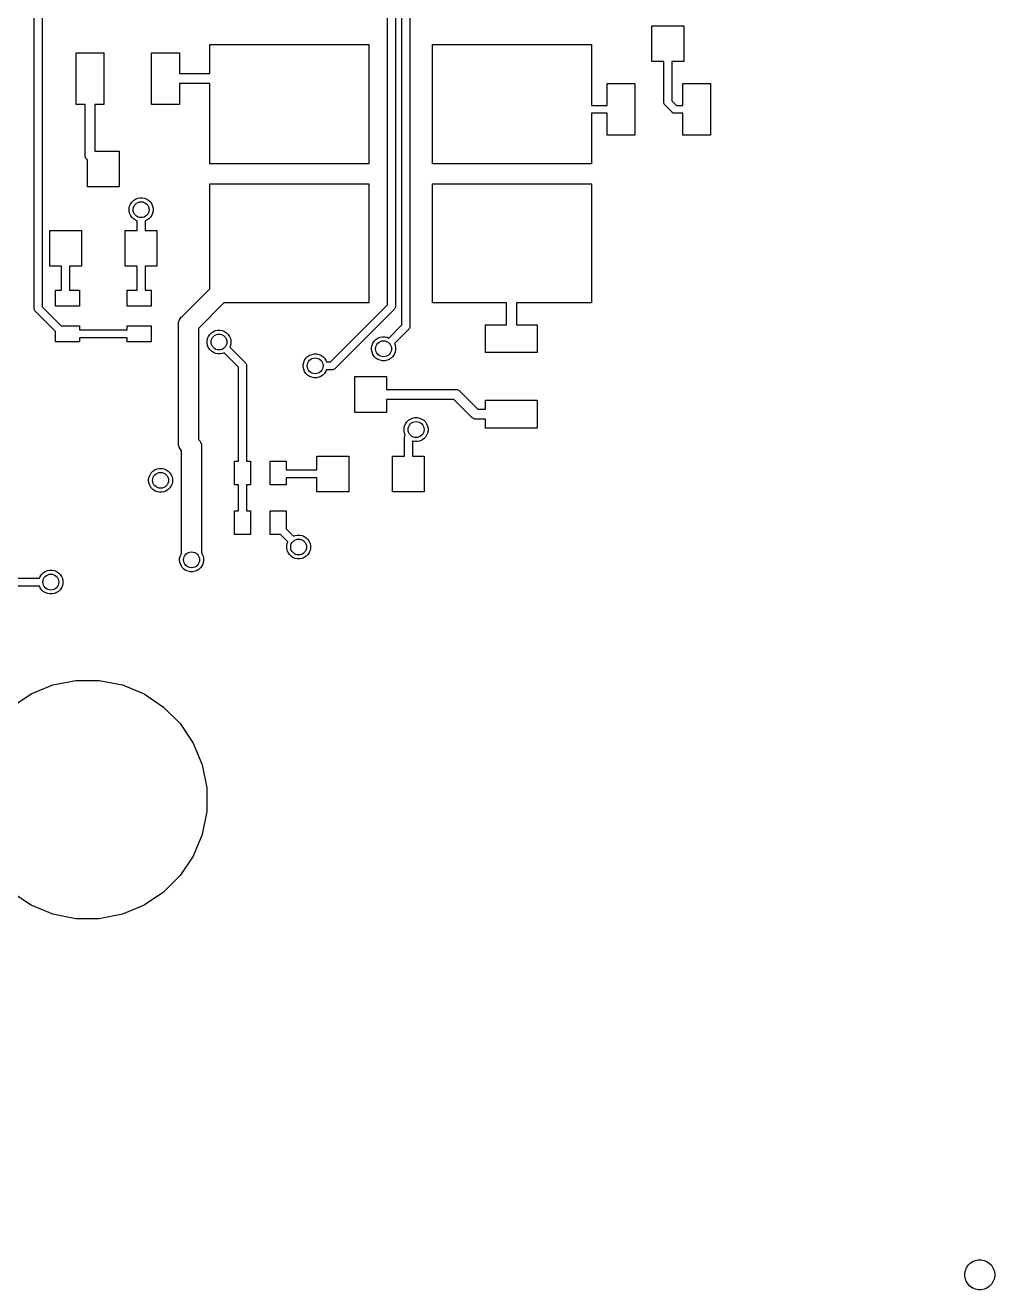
# Model space of a CAD drawing. Extents: x 71 to 174, y -171 to -82.
# Drawn here: x 149.31 to 173.7, y -171.08 to -139.27 of the extents above; entities that cross this region are included whole.
import ezdxf

# ---------------------------------------------------------------- set-up
doc = ezdxf.new("R2010")
doc.units = 0
doc.header["$MEASUREMENT"] = 0
doc.layers.add('BLACK', color=7, linetype='CONTINUOUS')

msp = doc.modelspace()

# ---------------------------------------------------------------- linework, layer by layer
at = {"layer": 'BLACK', "linetype": 'CONTINUOUS'}
for p, q in [((158.784, -146.803), (158.784, -130.603)), ((158.984, -130.603), (158.984, -146.84)), ((149.533, -146.386), (149.533, -131.155)), ((149.733, -131.119), (149.733, -146.349)), ((158.423, -146.299), (158.423, -134.202)), ((158.623, -134.166), (158.623, -146.335)), ((165.073, -140.181), (165.073, -139.281)), ((165.073, -139.281), (165.873, -139.281)), ((165.873, -139.281), (165.873, -140.181)), ((150.588, -141.257), (150.588, -139.957)), ((150.588, -139.957), (151.288, -139.957)), ((151.288, -139.957), (151.288, -141.257)), ((152.488, -141.257), (152.488, -139.957)), ((152.488, -139.957), (153.188, -139.957)), ((153.188, -139.957), (153.188, -140.482)), ((153.95, -140.482), (153.95, -139.752)), ((153.95, -139.752), (157.95, -139.752)), ((157.95, -139.752), (157.95, -142.752)), ((159.55, -142.752), (159.55, -139.752)), ((159.55, -139.752), (163.55, -139.752)), ((163.55, -139.752), (163.55, -141.281)), ((165.373, -140.181), (165.073, -140.181)), ((165.373, -141.201), (165.373, -140.181)), ((165.873, -140.181), (165.573, -140.181)), ((165.573, -140.181), (165.573, -141.164)), ((153.188, -140.482), (153.95, -140.482)), ((153.95, -140.732), (153.188, -140.732)), ((153.188, -140.732), (153.188, -141.257)), ((153.95, -142.752), (153.95, -140.732)), ((163.948, -141.281), (163.948, -140.731)), ((163.948, -140.731), (164.648, -140.731)), ((164.648, -140.731), (164.648, -142.031)), ((165.848, -141.281), (165.848, -140.731)), ((165.848, -140.731), (166.548, -140.731)), ((166.548, -140.731), (166.548, -142.031)), ((165.373, -141.206), (165.373, -141.201)), ((165.375, -141.225), (165.373, -141.206)), ((165.38, -141.244), (165.375, -141.225)), ((165.39, -141.262), (165.38, -141.244)), ((165.573, -141.164), (165.69, -141.281)), ((150.813, -141.257), (150.588, -141.257)), ((150.813, -142.54), (150.813, -141.257)), ((151.288, -141.257), (151.063, -141.257)), ((151.063, -141.257), (151.063, -142.431)), ((153.188, -141.257), (152.488, -141.257)), ((163.55, -141.281), (163.948, -141.281)), ((163.948, -141.481), (163.55, -141.481)), ((163.55, -141.481), (163.55, -142.752)), ((163.948, -142.031), (163.948, -141.481)), ((165.402, -141.277), (165.39, -141.262)), ((165.406, -141.28), (165.402, -141.277)), ((165.574, -141.448), (165.406, -141.28)), ((165.577, -141.452), (165.574, -141.448)), ((165.592, -141.464), (165.577, -141.452)), ((165.61, -141.474), (165.592, -141.464)), ((165.62, -141.477), (165.61, -141.474)), ((165.628, -141.479), (165.62, -141.477)), ((165.632, -141.48), (165.628, -141.479)), ((165.643, -141.481), (165.632, -141.48)), ((165.648, -141.481), (165.643, -141.481)), ((165.643, -141.481), (165.643, -141.481)), ((165.653, -141.481), (165.648, -141.481)), ((165.848, -141.481), (165.653, -141.481)), ((165.69, -141.281), (165.848, -141.281)), ((165.848, -142.031), (165.848, -141.481)), ((164.648, -142.031), (163.948, -142.031)), ((166.548, -142.031), (165.848, -142.031)), ((151.063, -142.431), (151.673, -142.431)), ((151.673, -142.431), (151.673, -143.331)), ((150.812, -142.546), (150.813, -142.54)), ((150.815, -142.57), (150.812, -142.546)), ((150.822, -142.594), (150.815, -142.57)), ((150.834, -142.615), (150.822, -142.594)), ((150.845, -142.63), (150.834, -142.615)), ((150.849, -142.634), (150.845, -142.63)), ((150.854, -142.638), (150.849, -142.634)), ((150.873, -142.657), (150.854, -142.638)), ((150.873, -143.331), (150.873, -142.657)), ((157.95, -142.752), (153.95, -142.752)), ((163.55, -142.752), (159.55, -142.752)), ((151.673, -143.331), (150.873, -143.331)), ((153.95, -145.898), (153.95, -143.252)), ((153.95, -143.252), (157.95, -143.252)), ((157.95, -143.252), (157.95, -146.252)), ((159.55, -146.252), (159.55, -143.252)), ((159.55, -143.252), (163.55, -143.252)), ((163.55, -143.252), (163.55, -146.252)), ((151.935, -143.818), (151.957, -143.764)), ((151.957, -143.764), (151.99, -143.714)), ((151.99, -143.714), (152.032, -143.673)), ((152.032, -143.673), (152.081, -143.64)), ((152.081, -143.64), (152.136, -143.617)), ((152.136, -143.617), (152.194, -143.606)), ((152.194, -143.606), (152.253, -143.606)), ((152.253, -143.606), (152.311, -143.617)), ((152.311, -143.617), (152.365, -143.64)), ((152.365, -143.64), (152.414, -143.673)), ((152.414, -143.673), (152.456, -143.714)), ((152.456, -143.714), (152.489, -143.764)), ((152.489, -143.764), (152.512, -143.818)), ((151.923, -143.876), (151.935, -143.818)), ((151.923, -143.935), (151.923, -143.876)), ((151.935, -143.993), (151.923, -143.935)), ((151.957, -144.048), (151.935, -143.993)), ((151.99, -144.097), (151.957, -144.048)), ((152.032, -144.139), (151.99, -144.097)), ((152.456, -144.097), (152.414, -144.139)), ((152.489, -144.048), (152.456, -144.097)), ((152.512, -143.993), (152.489, -144.048)), ((152.512, -143.818), (152.523, -143.876)), ((152.523, -143.935), (152.512, -143.993)), ((152.523, -143.876), (152.523, -143.935)), ((149.923, -145.331), (149.923, -144.431)), ((149.923, -144.431), (150.723, -144.431)), ((150.723, -144.431), (150.723, -145.331)), ((151.823, -145.331), (151.823, -144.431)), ((151.823, -144.431), (152.123, -144.431)), ((152.081, -144.172), (152.032, -144.139)), ((152.123, -144.189), (152.081, -144.172)), ((152.123, -144.431), (152.123, -144.189)), ((152.365, -144.172), (152.323, -144.189)), ((152.323, -144.189), (152.323, -144.431)), ((152.323, -144.431), (152.623, -144.431)), ((152.414, -144.139), (152.365, -144.172)), ((152.623, -144.431), (152.623, -145.331)), ((150.223, -145.331), (149.923, -145.331)), ((150.223, -145.931), (150.223, -145.331)), ((150.723, -145.331), (150.423, -145.331)), ((150.423, -145.331), (150.423, -145.931)), ((152.123, -145.331), (151.823, -145.331)), ((152.123, -145.931), (152.123, -145.331)), ((152.623, -145.331), (152.323, -145.331)), ((152.323, -145.331), (152.323, -145.931)), ((150.073, -146.331), (150.073, -145.931)), ((150.073, -145.931), (150.223, -145.931)), ((150.423, -145.931), (150.673, -145.931)), ((150.673, -145.931), (150.673, -146.331)), ((151.873, -146.331), (151.873, -145.931)), ((151.873, -145.931), (152.123, -145.931)), ((152.323, -145.931), (152.473, -145.931)), ((152.473, -145.931), (152.473, -146.331)), ((153.245, -146.603), (153.95, -145.898)), ((150.673, -146.331), (150.073, -146.331)), ((152.473, -146.331), (151.873, -146.331)), ((154.304, -146.252), (153.663, -146.892)), ((157.95, -146.252), (154.304, -146.252)), ((156.986, -147.736), (158.423, -146.299)), ((158.623, -146.345), (158.622, -146.36)), ((158.623, -146.335), (158.624, -146.34)), ((158.624, -146.34), (158.623, -146.345)), ((158.623, -146.345), (158.623, -146.345)), ((161.415, -146.252), (159.55, -146.252)), ((161.415, -146.8), (161.415, -146.252)), ((163.55, -146.252), (161.665, -146.252)), ((161.665, -146.252), (161.665, -146.8)), ((149.533, -146.391), (149.533, -146.386)), ((149.535, -146.41), (149.533, -146.391)), ((149.539, -146.423), (149.535, -146.41)), ((149.54, -146.429), (149.539, -146.423)), ((149.55, -146.447), (149.54, -146.429)), ((149.562, -146.462), (149.55, -146.447)), ((149.566, -146.465), (149.562, -146.462)), ((150.073, -146.972), (149.566, -146.465)), ((149.733, -146.349), (150.215, -146.831)), ((153.181, -146.693), (153.204, -146.649)), ((153.204, -146.649), (153.235, -146.611)), ((153.235, -146.611), (153.245, -146.603)), ((158.59, -146.414), (157.102, -147.903)), ((158.594, -146.411), (158.59, -146.414)), ((158.607, -146.396), (158.594, -146.411)), ((158.616, -146.378), (158.607, -146.396)), ((158.622, -146.36), (158.616, -146.378)), ((150.073, -147.231), (150.073, -146.972)), ((150.215, -146.831), (150.673, -146.831)), ((150.673, -146.831), (150.673, -146.931)), ((150.673, -146.931), (151.873, -146.931)), ((151.873, -146.931), (151.873, -146.831)), ((151.873, -146.831), (152.473, -146.831)), ((152.473, -146.831), (152.473, -147.231)), ((153.162, -146.789), (153.167, -146.74)), ((153.163, -146.801), (153.162, -146.789)), ((153.163, -149.773), (153.163, -146.801)), ((153.167, -146.74), (153.181, -146.693)), ((153.181, -146.693), (153.181, -146.693)), ((153.663, -146.892), (153.663, -149.681)), ((153.992, -147.003), (154.041, -146.97)), ((154.041, -146.97), (154.096, -146.947)), ((154.096, -146.947), (154.154, -146.936)), ((154.154, -146.936), (154.213, -146.936)), ((154.213, -146.936), (154.271, -146.947)), ((154.271, -146.947), (154.325, -146.97)), ((154.325, -146.97), (154.374, -147.003)), ((158.453, -147.135), (158.784, -146.803)), ((158.951, -146.919), (158.594, -147.276)), ((158.955, -146.916), (158.951, -146.919)), ((158.968, -146.901), (158.955, -146.916)), ((158.977, -146.883), (158.968, -146.901)), ((158.983, -146.864), (158.977, -146.883)), ((158.984, -146.85), (158.983, -146.864)), ((158.984, -146.84), (158.985, -146.845)), ((158.985, -146.845), (158.984, -146.85)), ((158.984, -146.85), (158.984, -146.85)), ((160.89, -147.5), (160.89, -146.8)), ((160.89, -146.8), (161.415, -146.8)), ((161.665, -146.8), (162.19, -146.8)), ((162.19, -146.8), (162.19, -147.5)), ((150.673, -147.231), (150.073, -147.231)), ((151.873, -147.131), (150.673, -147.131)), ((150.673, -147.131), (150.673, -147.231)), ((151.873, -147.231), (151.873, -147.131)), ((152.473, -147.231), (151.873, -147.231)), ((153.883, -147.206), (153.895, -147.148)), ((153.883, -147.265), (153.883, -147.206)), ((153.895, -147.323), (153.883, -147.265)), ((153.895, -147.148), (153.917, -147.094)), ((153.917, -147.094), (153.95, -147.044)), ((153.95, -147.044), (153.992, -147.003)), ((154.374, -147.003), (154.416, -147.044)), ((154.416, -147.044), (154.449, -147.094)), ((154.449, -147.094), (154.472, -147.148)), ((154.472, -147.148), (154.483, -147.206)), ((154.483, -147.265), (154.472, -147.323)), ((154.483, -147.206), (154.483, -147.265)), ((158.035, -147.318), (158.057, -147.264)), ((158.057, -147.264), (158.09, -147.214)), ((158.09, -147.214), (158.132, -147.173)), ((158.132, -147.173), (158.181, -147.14)), ((158.181, -147.14), (158.236, -147.117)), ((158.236, -147.117), (158.294, -147.106)), ((158.294, -147.106), (158.353, -147.106)), ((158.353, -147.106), (158.411, -147.117)), ((158.411, -147.117), (158.453, -147.135)), ((158.594, -147.276), (158.612, -147.318)), ((153.917, -147.378), (153.895, -147.323)), ((153.95, -147.427), (153.917, -147.378)), ((153.992, -147.469), (153.95, -147.427)), ((154.041, -147.502), (153.992, -147.469)), ((154.096, -147.524), (154.041, -147.502)), ((154.154, -147.536), (154.096, -147.524)), ((154.213, -147.536), (154.154, -147.536)), ((154.271, -147.524), (154.213, -147.536)), ((154.313, -147.507), (154.271, -147.524)), ((154.416, -147.61), (154.313, -147.507)), ((154.673, -147.867), (154.416, -147.61)), ((154.416, -147.61), (154.416, -147.61)), ((154.472, -147.323), (154.454, -147.365)), ((154.454, -147.365), (154.557, -147.468)), ((154.557, -147.468), (154.557, -147.468)), ((154.557, -147.468), (154.84, -147.752)), ((156.37, -147.644), (156.412, -147.603)), ((156.412, -147.603), (156.461, -147.57)), ((156.461, -147.57), (156.516, -147.547)), ((156.516, -147.547), (156.574, -147.536)), ((156.574, -147.536), (156.633, -147.536)), ((156.633, -147.536), (156.691, -147.547)), ((156.691, -147.547), (156.745, -147.57)), ((156.745, -147.57), (156.794, -147.603)), ((156.794, -147.603), (156.836, -147.644)), ((158.023, -147.376), (158.035, -147.318)), ((158.023, -147.435), (158.023, -147.376)), ((158.035, -147.493), (158.023, -147.435)), ((158.057, -147.548), (158.035, -147.493)), ((158.09, -147.597), (158.057, -147.548)), ((158.132, -147.639), (158.09, -147.597)), ((158.556, -147.597), (158.514, -147.639)), ((158.589, -147.548), (158.556, -147.597)), ((158.612, -147.493), (158.589, -147.548)), ((158.612, -147.318), (158.623, -147.376)), ((158.623, -147.435), (158.612, -147.493)), ((158.623, -147.376), (158.623, -147.435)), ((162.19, -147.5), (160.89, -147.5)), ((154.673, -150.231), (154.673, -147.867)), ((154.84, -147.752), (154.844, -147.755)), ((154.844, -147.755), (154.857, -147.77)), ((154.857, -147.77), (154.866, -147.787)), ((154.866, -147.787), (154.869, -147.797)), ((154.869, -147.797), (154.872, -147.806)), ((154.872, -147.806), (154.872, -147.806)), ((154.872, -147.806), (154.873, -147.821)), ((154.873, -147.821), (154.873, -147.821)), ((154.873, -147.821), (154.874, -147.826)), ((154.874, -147.826), (154.873, -147.831)), ((154.873, -147.831), (154.873, -150.231)), ((156.303, -147.806), (156.315, -147.748)), ((156.303, -147.865), (156.303, -147.806)), ((156.315, -147.923), (156.303, -147.865)), ((156.315, -147.748), (156.337, -147.694)), ((156.337, -147.978), (156.315, -147.923)), ((156.337, -147.694), (156.37, -147.644)), ((156.836, -147.644), (156.869, -147.694)), ((156.869, -147.694), (156.886, -147.736)), ((156.886, -147.936), (156.869, -147.978)), ((156.886, -147.736), (156.986, -147.736)), ((157.022, -147.936), (156.886, -147.936)), ((157.027, -147.936), (157.022, -147.936)), ((157.032, -147.936), (157.027, -147.936)), ((157.047, -147.934), (157.032, -147.936)), ((157.032, -147.936), (157.032, -147.936)), ((157.066, -147.929), (157.047, -147.934)), ((157.083, -147.919), (157.066, -147.929)), ((157.098, -147.907), (157.083, -147.919)), ((157.102, -147.903), (157.098, -147.907)), ((158.181, -147.672), (158.132, -147.639)), ((158.236, -147.694), (158.181, -147.672)), ((158.294, -147.706), (158.236, -147.694)), ((158.353, -147.706), (158.294, -147.706)), ((158.411, -147.694), (158.353, -147.706)), ((158.465, -147.672), (158.411, -147.694)), ((158.514, -147.639), (158.465, -147.672)), ((156.37, -148.027), (156.337, -147.978)), ((156.412, -148.069), (156.37, -148.027)), ((156.461, -148.102), (156.412, -148.069)), ((156.516, -148.124), (156.461, -148.102)), ((156.574, -148.136), (156.516, -148.124)), ((156.633, -148.136), (156.574, -148.136)), ((156.691, -148.124), (156.633, -148.136)), ((156.745, -148.102), (156.691, -148.124)), ((156.794, -148.069), (156.745, -148.102)), ((156.836, -148.027), (156.794, -148.069)), ((156.869, -147.978), (156.836, -148.027)), ((157.598, -149.006), (157.598, -148.106)), ((157.598, -148.106), (158.398, -148.106)), ((158.398, -148.106), (158.398, -148.431)), ((158.398, -148.431), (160.14, -148.431)), ((160.14, -148.431), (160.146, -148.43)), ((160.146, -148.43), (160.152, -148.431)), ((160.152, -148.431), (160.152, -148.431)), ((160.152, -148.431), (160.171, -148.432)), ((160.171, -148.432), (160.194, -148.44)), ((160.194, -148.44), (160.216, -148.451)), ((160.216, -148.451), (160.235, -148.467)), ((160.235, -148.467), (160.239, -148.472)), ((160.239, -148.472), (160.692, -148.925)), ((160.094, -148.681), (158.398, -148.681)), ((158.398, -148.681), (158.398, -149.006)), ((160.547, -149.134), (160.094, -148.681)), ((160.89, -148.925), (160.89, -148.7)), ((160.89, -148.7), (162.19, -148.7)), ((162.19, -148.7), (162.19, -149.4)), ((158.398, -149.006), (157.598, -149.006)), ((158.908, -149.248), (158.949, -149.206)), ((158.949, -149.206), (158.999, -149.173)), ((158.999, -149.173), (159.053, -149.151)), ((159.053, -149.151), (159.111, -149.139)), ((159.111, -149.139), (159.17, -149.139)), ((159.17, -149.139), (159.228, -149.151)), ((159.228, -149.151), (159.283, -149.173)), ((159.283, -149.173), (159.332, -149.206)), ((159.332, -149.206), (159.374, -149.248)), ((160.551, -149.138), (160.547, -149.134)), ((160.556, -149.142), (160.551, -149.138)), ((160.566, -149.151), (160.556, -149.142)), ((160.556, -149.142), (160.556, -149.142)), ((160.57, -149.154), (160.566, -149.151)), ((160.592, -149.166), (160.57, -149.154)), ((160.616, -149.173), (160.592, -149.166)), ((160.634, -149.175), (160.616, -149.173)), ((160.64, -149.175), (160.634, -149.175)), ((160.634, -149.175), (160.634, -149.175)), ((160.646, -149.175), (160.64, -149.175)), ((160.89, -149.175), (160.646, -149.175)), ((160.692, -148.925), (160.89, -148.925)), ((160.89, -149.4), (160.89, -149.175)), ((158.841, -149.41), (158.852, -149.352)), ((158.841, -149.469), (158.841, -149.41)), ((158.852, -149.527), (158.841, -149.469)), ((158.852, -149.352), (158.875, -149.297)), ((158.87, -149.569), (158.852, -149.527)), ((158.875, -149.297), (158.908, -149.248)), ((159.374, -149.248), (159.406, -149.297)), ((159.406, -149.297), (159.429, -149.352)), ((159.429, -149.527), (159.406, -149.581)), ((159.429, -149.352), (159.441, -149.41)), ((159.441, -149.469), (159.429, -149.527)), ((159.441, -149.41), (159.441, -149.469)), ((162.19, -149.4), (160.89, -149.4)), ((153.162, -149.785), (153.163, -149.773)), ((153.167, -149.834), (153.162, -149.785)), ((153.181, -149.881), (153.167, -149.834)), ((153.663, -149.681), (153.671, -149.687)), ((153.671, -149.687), (153.702, -149.725)), ((153.702, -149.725), (153.725, -149.769)), ((153.725, -149.769), (153.725, -149.769)), ((153.725, -149.769), (153.739, -149.816)), ((153.739, -149.816), (153.744, -149.865)), ((158.848, -149.632), (158.85, -149.612)), ((158.848, -149.637), (158.848, -149.632)), ((158.848, -150.106), (158.848, -149.637)), ((158.85, -149.612), (158.855, -149.593)), ((158.855, -149.593), (158.865, -149.576)), ((158.865, -149.576), (158.87, -149.569)), ((159.053, -149.728), (159.048, -149.726)), ((159.048, -149.726), (159.048, -150.106)), ((159.111, -149.739), (159.053, -149.728)), ((159.17, -149.739), (159.111, -149.739)), ((159.228, -149.728), (159.17, -149.739)), ((159.283, -149.705), (159.228, -149.728)), ((159.332, -149.672), (159.283, -149.705)), ((159.374, -149.63), (159.332, -149.672)), ((159.406, -149.581), (159.374, -149.63)), ((153.204, -149.924), (153.181, -149.881)), ((153.181, -149.881), (153.181, -149.881)), ((153.235, -149.963), (153.204, -149.924)), ((153.243, -149.969), (153.235, -149.963)), ((153.243, -152.279), (153.243, -149.969)), ((153.744, -149.865), (153.743, -149.877)), ((153.743, -149.877), (153.743, -152.55)), ((156.648, -150.456), (156.648, -150.106)), ((156.648, -150.106), (157.448, -150.106)), ((157.448, -150.106), (157.448, -151.006)), ((158.548, -151.006), (158.548, -150.106)), ((158.548, -150.106), (158.848, -150.106)), ((159.048, -150.106), (159.348, -150.106)), ((159.348, -150.106), (159.348, -151.006)), ((152.522, -150.483), (152.571, -150.45)), ((152.571, -150.45), (152.626, -150.427)), ((152.626, -150.427), (152.684, -150.416)), ((152.684, -150.416), (152.743, -150.416)), ((152.743, -150.416), (152.801, -150.427)), ((152.801, -150.427), (152.855, -150.45)), ((152.855, -150.45), (152.904, -150.483)), ((154.573, -150.831), (154.573, -150.231)), ((154.573, -150.231), (154.673, -150.231)), ((154.873, -150.231), (154.973, -150.231)), ((154.973, -150.231), (154.973, -150.831)), ((155.473, -150.831), (155.473, -150.231)), ((155.473, -150.231), (155.873, -150.231)), ((155.873, -150.231), (155.873, -150.456)), ((155.873, -150.456), (156.648, -150.456)), ((152.413, -150.686), (152.425, -150.628)), ((152.413, -150.745), (152.413, -150.686)), ((152.425, -150.803), (152.413, -150.745)), ((152.425, -150.628), (152.447, -150.574)), ((152.447, -150.574), (152.48, -150.524)), ((152.48, -150.524), (152.522, -150.483)), ((152.904, -150.483), (152.946, -150.524)), ((152.946, -150.524), (152.979, -150.574)), ((152.979, -150.574), (153.002, -150.628)), ((153.002, -150.628), (153.013, -150.686)), ((153.013, -150.745), (153.002, -150.803)), ((153.013, -150.686), (153.013, -150.745)), ((156.648, -150.656), (155.873, -150.656)), ((155.873, -150.656), (155.873, -150.831)), ((156.648, -151.006), (156.648, -150.656)), ((152.447, -150.858), (152.425, -150.803)), ((152.48, -150.907), (152.447, -150.858)), ((152.522, -150.949), (152.48, -150.907)), ((152.571, -150.982), (152.522, -150.949)), ((152.626, -151.004), (152.571, -150.982)), ((152.684, -151.016), (152.626, -151.004)), ((152.743, -151.016), (152.684, -151.016)), ((152.801, -151.004), (152.743, -151.016)), ((152.855, -150.982), (152.801, -151.004)), ((152.904, -150.949), (152.855, -150.982)), ((152.946, -150.907), (152.904, -150.949)), ((152.979, -150.858), (152.946, -150.907)), ((153.002, -150.803), (152.979, -150.858)), ((154.673, -150.831), (154.573, -150.831)), ((154.673, -151.481), (154.673, -150.831)), ((154.973, -150.831), (154.873, -150.831)), ((154.873, -150.831), (154.873, -151.481)), ((155.873, -150.831), (155.473, -150.831)), ((157.448, -151.006), (156.648, -151.006)), ((159.348, -151.006), (158.548, -151.006)), ((154.573, -152.081), (154.573, -151.481)), ((154.573, -151.481), (154.673, -151.481)), ((154.873, -151.481), (154.973, -151.481)), ((154.973, -151.481), (154.973, -152.081)), ((155.473, -152.081), (155.473, -151.481)), ((155.473, -151.481), (155.873, -151.481)), ((155.873, -151.481), (155.873, -151.939)), ((155.873, -151.939), (156.057, -152.123)), ((153.243, -152.55), (153.243, -152.279)), ((153.243, -152.279), (153.243, -152.279)), ((154.973, -152.081), (154.573, -152.081)), ((155.732, -152.081), (155.473, -152.081)), ((155.915, -152.264), (155.732, -152.081)), ((155.886, -152.364), (155.898, -152.306)), ((155.886, -152.423), (155.886, -152.364)), ((155.898, -152.306), (155.915, -152.264)), ((156.057, -152.123), (156.099, -152.105)), ((156.099, -152.105), (156.157, -152.094)), ((156.157, -152.094), (156.216, -152.094)), ((156.216, -152.094), (156.274, -152.105)), ((156.274, -152.105), (156.328, -152.128)), ((156.328, -152.128), (156.377, -152.161)), ((156.377, -152.161), (156.419, -152.202)), ((156.419, -152.202), (156.452, -152.252)), ((156.452, -152.252), (156.475, -152.306)), ((156.475, -152.306), (156.486, -152.364)), ((156.486, -152.364), (156.486, -152.423)), ((153.193, -152.686), (153.205, -152.628)), ((153.193, -152.745), (153.193, -152.686)), ((153.205, -152.628), (153.227, -152.574)), ((153.227, -152.574), (153.243, -152.55)), ((153.743, -152.55), (153.759, -152.574)), ((153.759, -152.574), (153.782, -152.628)), ((153.782, -152.628), (153.793, -152.686)), ((153.793, -152.686), (153.793, -152.745)), ((155.898, -152.481), (155.886, -152.423)), ((155.92, -152.536), (155.898, -152.481)), ((155.953, -152.585), (155.92, -152.536)), ((155.995, -152.627), (155.953, -152.585)), ((156.044, -152.66), (155.995, -152.627)), ((156.099, -152.682), (156.044, -152.66)), ((156.157, -152.694), (156.099, -152.682)), ((156.216, -152.694), (156.157, -152.694)), ((156.274, -152.682), (156.216, -152.694)), ((156.328, -152.66), (156.274, -152.682)), ((156.377, -152.627), (156.328, -152.66)), ((156.419, -152.585), (156.377, -152.627)), ((156.452, -152.536), (156.419, -152.585)), ((156.475, -152.481), (156.452, -152.536)), ((156.486, -152.423), (156.475, -152.481)), ((149.762, -153.043), (149.811, -153.01)), ((149.811, -153.01), (149.866, -152.987)), ((149.866, -152.987), (149.924, -152.976)), ((149.924, -152.976), (149.983, -152.976)), ((149.983, -152.976), (150.041, -152.987)), ((150.041, -152.987), (150.095, -153.01)), ((150.095, -153.01), (150.144, -153.043)), ((153.205, -152.803), (153.193, -152.745)), ((153.227, -152.858), (153.205, -152.803)), ((153.26, -152.907), (153.227, -152.858)), ((153.302, -152.949), (153.26, -152.907)), ((153.351, -152.982), (153.302, -152.949)), ((153.406, -153.004), (153.351, -152.982)), ((153.464, -153.016), (153.406, -153.004)), ((153.523, -153.016), (153.464, -153.016)), ((153.581, -153.004), (153.523, -153.016)), ((153.635, -152.982), (153.581, -153.004)), ((153.684, -152.949), (153.635, -152.982)), ((153.726, -152.907), (153.684, -152.949)), ((153.759, -152.858), (153.726, -152.907)), ((153.782, -152.803), (153.759, -152.858)), ((153.793, -152.745), (153.782, -152.803)), ((147.608, -153.176), (149.67, -153.176)), ((149.67, -153.176), (149.687, -153.134)), ((149.687, -153.134), (149.72, -153.084)), ((149.72, -153.084), (149.762, -153.043)), ((150.144, -153.043), (150.186, -153.084)), ((150.186, -153.084), (150.219, -153.134)), ((150.219, -153.134), (150.242, -153.188)), ((150.242, -153.188), (150.253, -153.246)), ((150.253, -153.305), (150.242, -153.363)), ((150.253, -153.246), (150.253, -153.305)), ((149.67, -153.376), (147.645, -153.376)), ((149.687, -153.418), (149.67, -153.376)), ((149.72, -153.467), (149.687, -153.418)), ((149.762, -153.509), (149.72, -153.467)), ((149.811, -153.542), (149.762, -153.509)), ((149.866, -153.564), (149.811, -153.542)), ((149.924, -153.576), (149.866, -153.564)), ((149.983, -153.576), (149.924, -153.576)), ((150.041, -153.564), (149.983, -153.576)), ((150.095, -153.542), (150.041, -153.564)), ((150.144, -153.509), (150.095, -153.542)), ((150.186, -153.467), (150.144, -153.509)), ((150.219, -153.418), (150.186, -153.467)), ((150.242, -153.363), (150.219, -153.418)), ((149.455, -156.091), (150.001, -155.865)), ((150.001, -155.865), (150.581, -155.75)), ((150.581, -155.75), (151.171, -155.75)), ((151.171, -155.75), (151.751, -155.865)), ((151.751, -155.865), (152.297, -156.091)), ((148.964, -156.42), (149.455, -156.091)), ((152.297, -156.091), (152.788, -156.42)), ((152.788, -156.42), (153.206, -156.838)), ((153.206, -156.838), (153.535, -157.329)), ((153.535, -157.329), (153.761, -157.875)), ((153.761, -157.875), (153.876, -158.455)), ((153.876, -158.455), (153.876, -159.045)), ((153.876, -159.045), (153.761, -159.625)), ((153.761, -159.625), (153.535, -160.171)), ((153.535, -160.171), (153.206, -160.662)), ((153.206, -160.662), (152.788, -161.08)), ((149.455, -161.409), (148.964, -161.08)), ((152.788, -161.08), (152.297, -161.409)), ((150.001, -161.635), (149.455, -161.409)), ((152.297, -161.409), (151.751, -161.635)), ((150.581, -161.75), (150.001, -161.635)), ((151.171, -161.75), (150.581, -161.75)), ((151.751, -161.635), (151.171, -161.75)), ((172.991, -170.528), (173.032, -170.467)), ((173.032, -170.467), (173.084, -170.414)), ((173.084, -170.414), (173.145, -170.373)), ((173.145, -170.373), (173.214, -170.345)), ((173.214, -170.345), (173.286, -170.331)), ((173.286, -170.331), (173.36, -170.331)), ((173.36, -170.331), (173.432, -170.345)), ((173.432, -170.345), (173.501, -170.373)), ((173.501, -170.373), (173.562, -170.414)), ((173.562, -170.414), (173.614, -170.467)), ((173.614, -170.467), (173.655, -170.528)), ((172.948, -170.669), (172.962, -170.596)), ((172.948, -170.743), (172.948, -170.669)), ((172.962, -170.815), (172.948, -170.743)), ((172.962, -170.596), (172.991, -170.528)), ((172.991, -170.883), (172.962, -170.815)), ((173.655, -170.528), (173.684, -170.596)), ((173.684, -170.815), (173.655, -170.883)), ((173.684, -170.596), (173.698, -170.669)), ((173.698, -170.743), (173.684, -170.815)), ((173.698, -170.669), (173.698, -170.743)), ((173.032, -170.945), (172.991, -170.883)), ((173.084, -170.997), (173.032, -170.945)), ((173.145, -171.038), (173.084, -170.997)), ((173.214, -171.066), (173.145, -171.038)), ((173.286, -171.081), (173.214, -171.066)), ((173.36, -171.081), (173.286, -171.081)), ((173.432, -171.066), (173.36, -171.081)), ((173.501, -171.038), (173.432, -171.066)), ((173.562, -170.997), (173.501, -171.038)), ((173.614, -170.945), (173.562, -170.997)), ((173.655, -170.883), (173.614, -170.945))]:
    msp.add_line(p, q, dxfattribs=at)
at = {"layer": 'BLACK'}
for centre in [(152.223, -143.906), (154.183, -147.236), (158.323, -147.406), (156.603, -147.836), (159.141, -149.439), (152.713, -150.716), (156.186, -152.394), (153.493, -152.716), (149.953, -153.276)]:
    msp.add_circle(centre, 0.2, dxfattribs=at)

doc.saveas('drawing.dxf')
